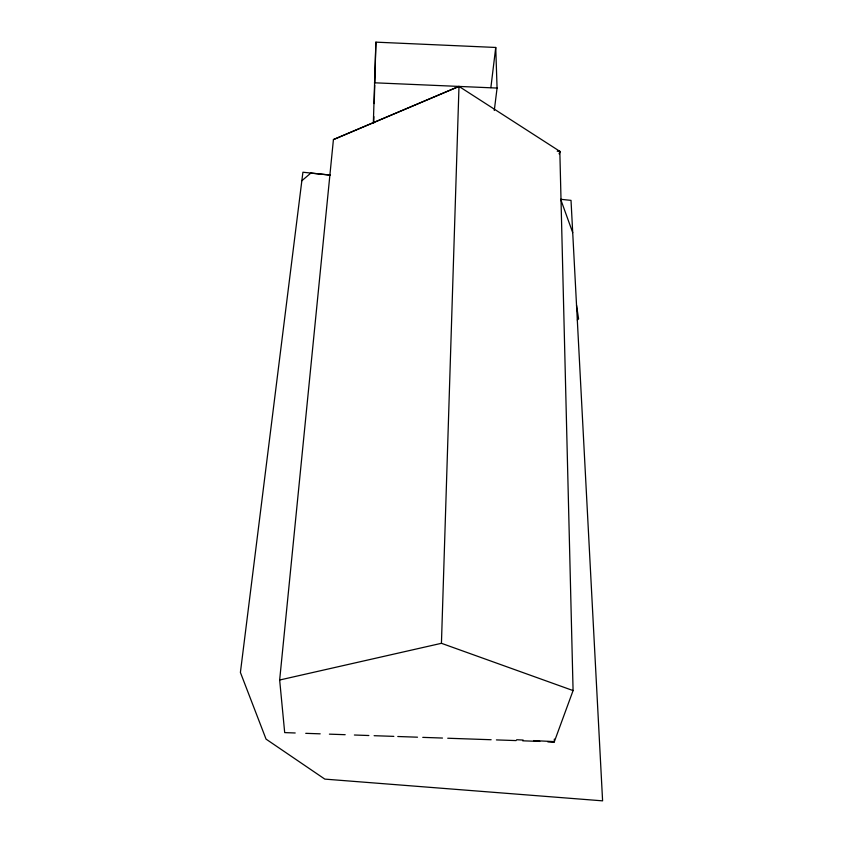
<?xml version="1.0" encoding="UTF-8"?>
<svg xmlns="http://www.w3.org/2000/svg" width="843" height="843" viewBox="0 0 843 843"><rect width="100%" height="100%" fill="white"/><g stroke="black" fill="none" stroke-linecap="round" stroke-linejoin="round"><path stroke-width="1.26" d="M373.333 123.236L375.894 42.15L495.737 47.461L497.075 88.336M373.691 123.173L373.87 116.64M374.229 103.573L374.724 85.28M374.798 82.667L375.894 42.15M547.687 741.671L554.262 741.903L573.082 690.575L441.437 643.304L458.992 86.407L333.428 139.527L279.655 680.016L284.692 732.609L295.208 732.978M490.868 87.64L495.737 47.461M494.283 110.486L497.075 88.062L374.418 82.793M559.32 153.9L559.826 151.34L458.992 86.407L333.428 139.632M559.32 153.921L559.826 151.34L557.212 151.213M301.857 180.718L310.867 173.068L330.013 175.059M577.307 320.003L578.583 318.949L576.528 305.24M279.655 680.016L441.437 643.304M305.735 733.336L320.192 733.832M329.402 734.148L345.177 734.696M354.387 735.012L368.855 735.517M374.113 735.697L393.839 736.371M397.78 736.508L417.506 737.193M422.764 737.372L442.491 738.046M447.749 738.236L491.142 739.732M496.411 739.912L516.127 740.586M522.702 740.818L539.805 741.408M516.654 739.743L523.166 740.059M533.566 740.586L554.367 741.619L554.315 739.069M547.697 741.577L554.262 741.903M330.308 175.123L302.911 172.225L240.403 672.44L266.051 739.121L324.829 779.111L602.597 800.85L571.017 200.371L560.669 199.296L572.713 232.626M559.826 151.34L573.082 690.575"/></g></svg>
